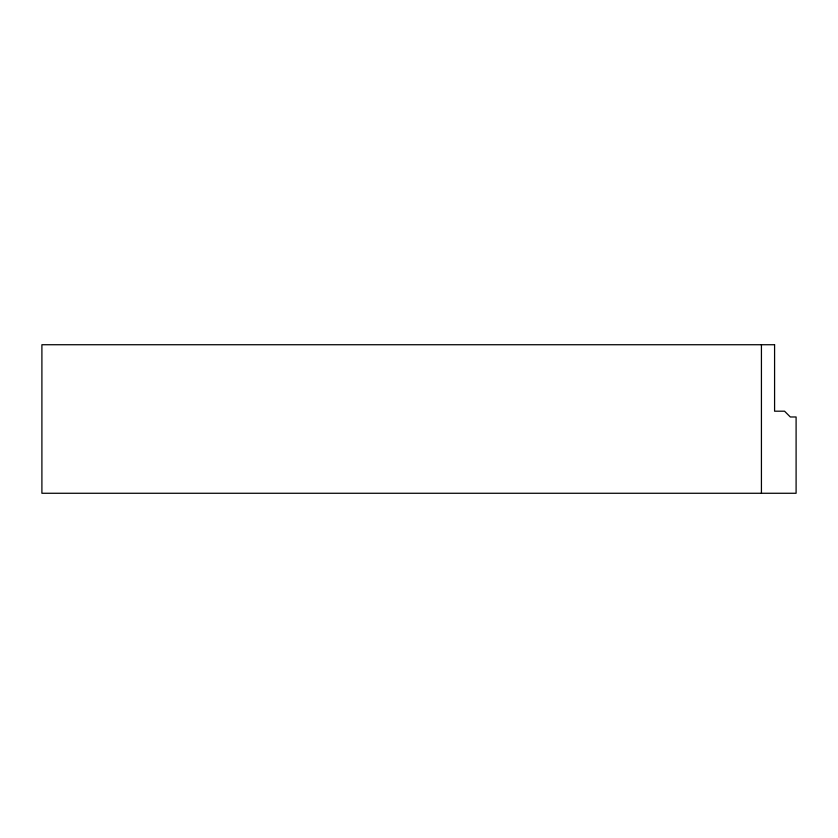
<?xml version="1.0" encoding="UTF-8"?>
<svg xmlns="http://www.w3.org/2000/svg" width="838" height="838" viewBox="0 0 838 838"><rect width="100%" height="100%" fill="white"/><g stroke="black" fill="none" stroke-linecap="round" stroke-linejoin="round"><path stroke-width="1.26" d="M761.428 344.732L761.428 493.268M774.584 344.732L41.9 344.732L41.9 493.268L796.1 493.268L796.1 416.978L790.318 416.978L784.546 411.196L774.584 411.196L774.584 344.732"/></g></svg>
